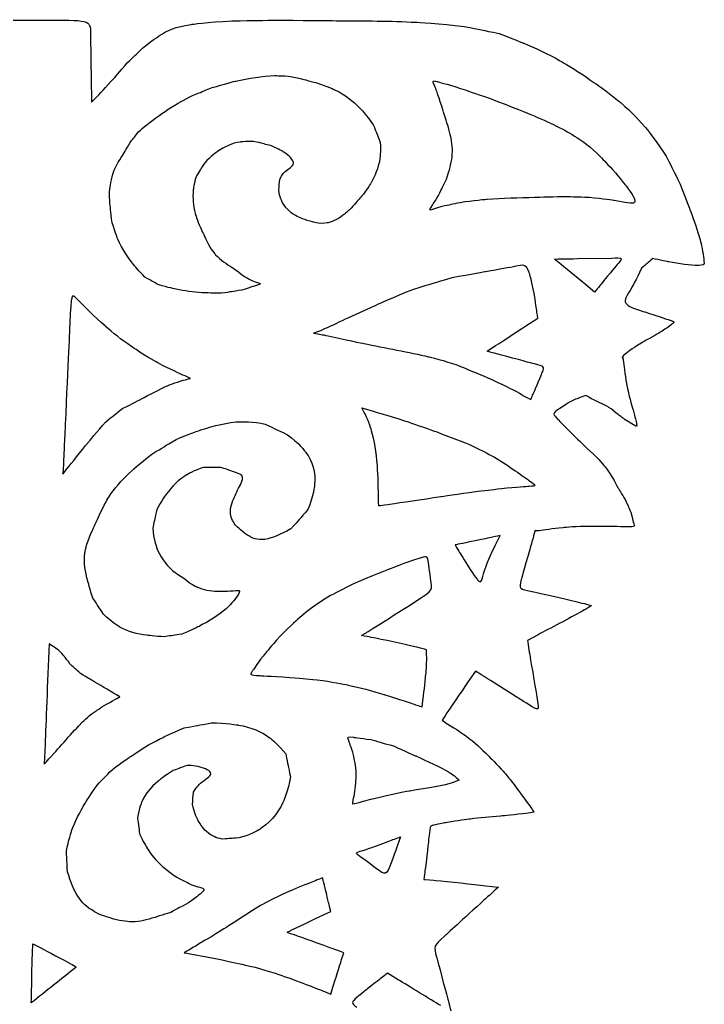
# Model space of a CAD drawing. Extents: x 0 to 339, y 0 to 248.
# Drawn here: x 251.1 to 338.9, y 116.5 to 242.7 of the extents above; entities that cross this region are included whole.
import ezdxf

# ---------------------------------------------------------------- set-up
doc = ezdxf.new("R2010")
doc.units = 0
doc.layers.add('layer_1', color=7, linetype='CONTINUOUS')

msp = doc.modelspace()

# ---------------------------------------------------------------- linework, layer by layer
at = {"layer": 'layer_1', "color": 1}
for p, q in [((260.285949, 232.138589), (260.764903, 232.642921)), ((286.191363, 224.320432), (286.191363, 224.320432)), ((329.930344, 219.294882), (329.930344, 219.294882)), ((322.581985, 212.097654), (326.976039, 212.173281)), ((314.727819, 211.112566), (314.727819, 211.112566)), ((320.511058, 211.340029), (319.652422, 212.047151)), ((324.804107, 207.804673), (323.945408, 208.511795)), ((258.43791, 206.895467), (258.43791, 206.895467)), ((316.445217, 203.763825), (317.531316, 204.471011)), ((311.01589, 200.228469), (312.101665, 200.935655)), ((272.983815, 196.743616), (272.301754, 197.046706)), ((316.041121, 194.34422), (316.622173, 194.01607)), ((294.954348, 192.955355), (295.989616, 192.652333)), ((256.61957, 184.470336), (257.175179, 185.177522)), ((316.394646, 183.662203), (316.394646, 183.662203)), ((278.703477, 177.954915), (278.703477, 177.954915)), ((312.278302, 175.757535), (312.682335, 176.59111)), ((306.924539, 175.378881), (306.924539, 175.378881)), ((310.687357, 172.096045), (310.687357, 172.096045)), ((294.899657, 163.7579), (295.220073, 163.941557)), ((317.57763, 163.875594), (316.190763, 163.144377)), ((254.837239, 162.726237), (254.837239, 162.726237)), ((309.533362, 159.210657), (308.827273, 158.176482)), ((302.682061, 154.620577), (302.783071, 155.37827)), ((254.332128, 149.84684), (254.231122, 147.271194)), ((275.595538, 146.058966), (275.595538, 146.058966)), ((307.442013, 145.226033), (306.532811, 144.872504)), ((299.915351, 137.952277), (299.915351, 137.952277)), ((290.173783, 131.704188), (290.153038, 131.789739)), ((310.871529, 131.698265), (312.485535, 131.521883)), ((290.975342, 128.406538), (290.827953, 129.012654)), ((290.975342, 128.406538), (290.975342, 128.406538)), ((290.975342, 128.406538), (290.975342, 128.406538)), ((272.186959, 123.103281), (272.186959, 123.103281)), ((292.364207, 122.219522), (292.642173, 123.103281)), ((258.214248, 121.348842), (258.260244, 121.211049)), ((299.624693, 119.644454), (298.262887, 120.476486)), ((290.975342, 117.800089), (291.252985, 118.684167)), ((289.965193, 118.204185), (290.975342, 117.800089)), ((290.975342, 117.800089), (290.975342, 117.800089))]:
    msp.add_line(p, q, dxfattribs=at)
for points in [[(237.358871, 242.664713), (245.482372, 242.664454), (253.603169, 242.679272), (253.603169, 242.679272)], [(253.603169, 242.679272), (260.134309, 242.69093), (260.134632, 242.729711), (260.159692, 240.964386)], [(273.082313, 242.1245), (273.082313, 242.1245), (275.137202, 242.427071), (278.26427, 242.578393)], [(278.26427, 242.578393), (281.567396, 242.628832), (281.567396, 242.628832), (284.870909, 242.679272)], [(284.870909, 242.679272), (288.351059, 242.628832), (291.805826, 242.603449), (291.805826, 242.603449)], [(291.805826, 242.603449), (295.260656, 242.578393), (298.690044, 242.578393), (301.892611, 242.401692)], [(301.892611, 242.401692), (301.892611, 242.401692), (305.095246, 242.225379), (308.071059, 241.8723)], [(268.997917, 240.686871), (270.044397, 241.367904), (271.02736, 241.821861), (273.082313, 242.1245)], [(308.071059, 241.8723), (310.315341, 241.418343), (310.315341, 241.418343), (312.559619, 240.964386)], [(260.159692, 240.964386), (260.159692, 240.964386), (260.185071, 239.199445), (260.23551, 235.668855)], [(266.842473, 239.098566), (267.95176, 240.006093), (268.997917, 240.686871), (268.997917, 240.686871)], [(312.559619, 240.964386), (314.072424, 240.409934), (315.635928, 239.75428), (315.635928, 239.75428)], [(264.875387, 237.181984), (265.858736, 238.140277), (265.858736, 238.140277), (266.842473, 239.098566)], [(315.635928, 239.75428), (317.199492, 239.098566), (318.81318, 238.342034), (320.300861, 237.509615)], [(320.300861, 237.509615), (320.300861, 237.509615), (321.788993, 236.677588), (323.150804, 235.769738)], [(263.110127, 235.164459), (263.110127, 235.164459), (264.017976, 236.173187), (264.875387, 237.181984)], [(260.23551, 235.668855), (260.26057, 233.903531), (260.26057, 233.903531), (260.285949, 232.138589)], [(260.764903, 232.642921), (261.244243, 233.147322), (262.202209, 234.155731), (263.110127, 235.164459)], [(275.761869, 234.017679), (277.17579, 234.472282), (278.792114, 234.850935), (278.792114, 234.850935)], [(278.792114, 234.850935), (280.408443, 235.229907), (282.226464, 235.532997), (283.741782, 235.558058)], [(283.741782, 235.558058), (283.741782, 235.558058), (285.257101, 235.583505), (286.469329, 235.330981)], [(286.469329, 235.330981), (287.757184, 235.002449), (287.757184, 235.002449), (289.045362, 234.674298)], [(304.373952, 234.042803), (304.045802, 234.876378), (303.894289, 234.977388), (304.601411, 234.800428)], [(323.150804, 235.769738), (324.462172, 234.86182), (324.462172, 234.86182), (325.773539, 233.95397)], [(273.236339, 233.007467), (274.499134, 233.512573), (274.499134, 233.512573), (275.761869, 234.017679)], [(289.045362, 234.674298), (290.40878, 234.270266), (291.595561, 233.68921), (291.595561, 233.68921)], [(291.595561, 233.68921), (292.782734, 233.108541), (293.792623, 232.351235), (294.701761, 231.39153)], [(305.207527, 231.644049), (304.702421, 233.209551), (304.373952, 234.042803), (304.373952, 234.042803)], [(304.601411, 234.800428), (304.601411, 234.800428), (305.308538, 234.623795), (306.874036, 234.169256)], [(306.874036, 234.169256), (309.096476, 233.411567), (309.096476, 233.411567), (311.318916, 232.653938)], [(325.773539, 233.95397), (327.034081, 233.046443), (328.24457, 232.012332), (328.24457, 232.012332)], [(270.988451, 231.770183), (270.988451, 231.770183), (272.125116, 232.452245), (273.236339, 233.007467)], [(311.318916, 232.653938), (314.197653, 231.593546), (316.622173, 230.583334), (316.622173, 230.583334)], [(267.806689, 229.598246), (268.690771, 230.280307), (269.852173, 231.08844), (270.988451, 231.770183)], [(294.701761, 231.39153), (294.701761, 231.39153), (295.610967, 230.431821), (296.419095, 229.270095)], [(306.015724, 229.068079), (305.611623, 230.35587), (305.611623, 230.35587), (305.207527, 231.644049)], [(328.24457, 232.012332), (329.455128, 230.978475), (330.614786, 229.818812), (331.749457, 228.381183)], [(316.622173, 230.583334), (319.046634, 229.573122), (321.016164, 228.613481), (322.531482, 227.628324)], [(266.316818, 228.360893), (266.922934, 228.916502), (267.806689, 229.598246), (267.806689, 229.598246)], [(296.419095, 229.270095), (296.873698, 228.13343), (296.873698, 228.13343), (297.328301, 226.997152)], [(306.46994, 227.148988), (306.46994, 227.148988), (306.318427, 228.05819), (306.015724, 229.068079)], [(265.256103, 226.997152), (265.786264, 227.678831), (265.786264, 227.678831), (266.316818, 228.360893)], [(322.531482, 227.628324), (322.531482, 227.628324), (324.0468, 226.643559), (325.107128, 225.633734)], [(331.749457, 228.381183), (331.749457, 228.381183), (332.884511, 226.943877), (333.994122, 225.228992)], [(264.296716, 225.381147), (264.296716, 225.381147), (264.801823, 226.189343), (265.256103, 226.997152)], [(279.372783, 227.047655), (278.337516, 226.896142), (277.32769, 226.441866), (276.443544, 225.810303)], [(281.468835, 227.047978), (280.408443, 227.199168), (279.372783, 227.047655), (279.372783, 227.047655)], [(283.388189, 226.542872), (282.42848, 226.795459), (282.42848, 226.795459), (281.468835, 227.047978)], [(284.954011, 225.73474), (284.954011, 225.73474), (284.246888, 226.189343), (283.388189, 226.542872)], [(297.328301, 226.997152), (297.429307, 225.886253), (297.252351, 224.800091), (297.252351, 224.800091)], [(306.419432, 224.446561), (306.621517, 225.431654), (306.621517, 226.239846), (306.46994, 227.148988)], [(262.932975, 222.628158), (263.236001, 223.764823), (263.791674, 224.573019), (264.296716, 225.381147)], [(276.443544, 225.810303), (276.443544, 225.810303), (275.559785, 225.179131), (274.80216, 224.370935)], [(286.191363, 224.320432), (286.216742, 224.724532), (285.661133, 225.280141), (284.954011, 225.73474)], [(297.252351, 224.800091), (297.075778, 223.71432), (296.621179, 222.6536), (296.141129, 221.820025)], [(325.107128, 225.633734), (326.11734, 224.573019), (326.11734, 224.573019), (327.127553, 223.512299)], [(333.994122, 225.228992), (334.901972, 223.438284), (334.901972, 223.438284), (335.809885, 221.647963)], [(274.80216, 224.370935), (274.271607, 223.53736), (274.271607, 223.53736), (273.741445, 222.704108)], [(285.130643, 223.259717), (285.560122, 223.663812), (286.166239, 223.916336), (286.191363, 224.320432)], [(305.813639, 222.300394), (306.217416, 223.461796), (306.419432, 224.446561), (306.419432, 224.446561)], [(327.127553, 223.512299), (328.087262, 222.401405), (328.844887, 221.416248), (328.844887, 221.416248)], [(262.579382, 220.027451), (262.629885, 221.491879), (262.932975, 222.628158), (262.932975, 222.628158)], [(273.741445, 222.704108), (273.438419, 221.845791), (273.337345, 220.886086), (273.337345, 220.886086)], [(284.297391, 220.885763), (284.372954, 221.592885), (284.372954, 221.592885), (284.448904, 222.300007)], [(284.448904, 222.300007), (284.701487, 222.855616), (285.130643, 223.259717), (285.130643, 223.259717)], [(304.803432, 220.178964), (305.308538, 221.239679), (305.308538, 221.239679), (305.813639, 222.300394)], [(296.141129, 221.820025), (296.141129, 221.820025), (295.66147, 220.986769), (295.156364, 220.38098)], [(328.844887, 221.416248), (329.60258, 220.431483), (330.157802, 219.572848), (329.930344, 219.294882)], [(335.809885, 221.647963), (336.51566, 219.782079), (337.070431, 218.294011), (337.070431, 218.294011)], [(262.831965, 217.198831), (262.705512, 218.613139), (262.705512, 218.613139), (262.579382, 220.027451)], [(273.337345, 220.886086), (273.236339, 219.926377), (273.337345, 218.865662), (273.589932, 217.906016)], [(284.751995, 219.320261), (284.751995, 219.320261), (284.398397, 220.027451), (284.297391, 220.885763)], [(295.156364, 220.38098), (294.600755, 219.724361), (294.600755, 219.724361), (294.045142, 219.067742)], [(303.894289, 218.739273), (303.894289, 218.739273), (304.197315, 219.219255), (304.803432, 220.178964)], [(311.04095, 219.673858), (311.04095, 219.673858), (309.146979, 219.522345), (307.581158, 219.269758)], [(317.101836, 219.926377), (315.157362, 219.875874), (312.93524, 219.825371), (311.04095, 219.673858)], [(320.713142, 220.027451), (319.046634, 219.97688), (317.101836, 219.926377), (317.101836, 219.926377)], [(324.147811, 219.926377), (322.430476, 219.97688), (322.430476, 219.97688), (320.713142, 220.027451)], [(327.30419, 219.547401), (327.30419, 219.547401), (325.915324, 219.774864), (324.147811, 219.926377)], [(286.418821, 217.653434), (285.711636, 218.05753), (285.105524, 218.613139), (284.751995, 219.320261)], [(294.045142, 219.067742), (293.439353, 218.36062), (292.757287, 217.804947), (292.757287, 217.804947)], [(303.995299, 218.38568), (303.591204, 218.259546), (303.591204, 218.259546), (303.894289, 218.739273)], [(305.207204, 218.764652), (304.399395, 218.512133), (303.995299, 218.38568), (303.995299, 218.38568)], [(307.581158, 219.269758), (306.39399, 219.017239), (306.39399, 219.017239), (305.207204, 218.764652)], [(329.930344, 219.294882), (329.703267, 219.017239), (328.693374, 219.320261), (327.30419, 219.547401)], [(263.665221, 214.597737), (263.665221, 214.597737), (263.134991, 215.835412), (262.831965, 217.198831)], [(273.589932, 217.906016), (273.589932, 217.906016), (273.842451, 216.946312), (274.246551, 216.087995)], [(287.933753, 216.996815), (287.125943, 217.249333), (286.418821, 217.653434), (286.418821, 217.653434)], [(292.757287, 217.804947), (292.075612, 217.249333), (291.317918, 216.845301), (290.635856, 216.693725)], [(337.070431, 218.294011), (337.625266, 216.806329), (338.028784, 215.697042), (338.305981, 214.662866)], [(274.246551, 216.087995), (274.675707, 215.178793), (274.675707, 215.178793), (275.10525, 214.269591)], [(289.348065, 216.643222), (288.640875, 216.819854), (288.640875, 216.819854), (287.933753, 216.996815)], [(290.635856, 216.693725), (290.635856, 216.693725), (289.954177, 216.542211), (289.348065, 216.643222)], [(338.305981, 214.662866), (338.305981, 214.662866), (338.58356, 213.629078), (338.734877, 212.671108)], [(265.685259, 211.340029), (264.953012, 212.249231), (264.195706, 213.360449), (263.665221, 214.597737)], [(275.10525, 214.269591), (275.559785, 213.309946), (276.191025, 212.60276), (276.191025, 212.60276)], [(276.191025, 212.60276), (276.822584, 211.895638), (277.630393, 211.441035), (278.337516, 210.961053)], [(319.652422, 212.047151), (321.117174, 212.07227), (321.117174, 212.07227), (322.581985, 212.097654)], [(326.976039, 212.173281), (328.440855, 212.198728), (328.440855, 212.198728), (327.834675, 211.466159)], [(332.279237, 212.115949), (331.547765, 211.485356), (331.547765, 211.485356), (330.816547, 210.855021)], [(334.321753, 211.687435), (334.321753, 211.687435), (333.086272, 211.914575), (332.279237, 212.115949)], [(338.734877, 212.671108), (338.810377, 212.065897), (338.810377, 212.065897), (338.886195, 211.460619)], [(267.12495, 209.724024), (266.417828, 210.430822), (265.685259, 211.340029), (265.685259, 211.340029)], [(278.337516, 210.961053), (278.337516, 210.961053), (279.044701, 210.48133), (279.650818, 209.976606)], [(314.727819, 211.112566), (313.894626, 210.935929), (312.682721, 210.733913), (310.838934, 210.405444)], [(316.420093, 210.329817), (316.015997, 211.441035), (315.561458, 211.289521), (314.727819, 211.112566)], [(323.945408, 208.511795), (323.086772, 209.218918), (321.369757, 210.632902), (320.511058, 211.340029)], [(327.834675, 211.466159), (327.834675, 211.466159), (327.228563, 210.733913), (326.016335, 209.26942)], [(330.816547, 210.855021), (330.161216, 209.392719), (329.580998, 208.383922), (329.580998, 208.383922)], [(338.053781, 211.208418), (337.221749, 211.208418), (335.55769, 211.460619), (334.321753, 211.687435)], [(338.886195, 211.460619), (338.886195, 211.208418), (338.053781, 211.208418), (338.053781, 211.208418)], [(268.943354, 208.713811), (268.034152, 209.218918), (268.034152, 209.218918), (267.12495, 209.724024)], [(279.650818, 209.976606), (280.25693, 209.623013), (280.25693, 209.623013), (280.863046, 209.26942)], [(306.52083, 209.623013), (304.045802, 208.890449), (304.045802, 208.890449), (301.570843, 208.158202)], [(310.838934, 210.405444), (310.838934, 210.405444), (308.995466, 210.077293), (306.52083, 209.623013)], [(317.177786, 206.844964), (316.824189, 209.218594), (316.420093, 210.329817), (316.420093, 210.329817)], [(271.140028, 208.183326), (271.140028, 208.183326), (270.054189, 208.410785), (268.943354, 208.713811)], [(281.443711, 208.663309), (281.443711, 208.663309), (280.812539, 208.461288), (279.549744, 208.057192)], [(280.863046, 209.26942), (281.469158, 209.067404), (281.772248, 208.966399), (281.772248, 208.966399)], [(281.772248, 208.966399), (282.075274, 208.865388), (282.075274, 208.865388), (281.443711, 208.663309)], [(326.016335, 209.26942), (325.410218, 208.536856), (325.410218, 208.536856), (324.804107, 207.804673)], [(329.580998, 208.383922), (329.001166, 207.375194), (328.49677, 206.820423), (328.824465, 206.366461)], [(258.43791, 206.895467), (257.680285, 207.65316), (257.680285, 207.65316), (257.503325, 203.789267)], [(274.473691, 207.728723), (273.286842, 207.804673), (272.226127, 207.956186), (271.140028, 208.183326)], [(276.973774, 207.65316), (275.660859, 207.65316), (274.473691, 207.728723), (274.473691, 207.728723)], [(279.549744, 208.057192), (278.261566, 207.855176), (278.261566, 207.855176), (276.973774, 207.65316)], [(301.570843, 208.158202), (299.096139, 207.148054), (296.545229, 206.011389), (296.545229, 206.011389)], [(262.023769, 203.461122), (260.710535, 204.622847), (259.19554, 206.137842), (258.43791, 206.895467)], [(296.545229, 206.011389), (293.994639, 204.875043), (291.368421, 203.612635), (290.055187, 203.031642)], [(317.531316, 204.471011), (317.354355, 205.657796), (317.354355, 205.657796), (317.177786, 206.844964)], [(328.824465, 206.366461), (328.824465, 206.366461), (329.152488, 205.912505), (330.312215, 205.559813)], [(330.312215, 205.559813), (331.497321, 205.181356), (331.497321, 205.181356), (332.682754, 204.803217)], [(332.682754, 204.803217), (333.893244, 204.399763), (334.498518, 204.198006), (334.498518, 204.198006)], [(257.503325, 203.789267), (257.503325, 203.789267), (257.326692, 199.925443), (256.973099, 192.198053)], [(264.447906, 201.491264), (263.337071, 202.299396), (262.023769, 203.461122), (262.023769, 203.461122)], [(312.101665, 200.935655), (313.187828, 201.642777), (315.359378, 203.056703), (316.445217, 203.763825)], [(334.851533, 203.794489), (334.851533, 203.794489), (334.599332, 203.592728), (334.095, 203.189274)], [(334.498518, 204.198006), (335.103733, 203.996245), (335.103733, 203.996245), (334.851533, 203.794489)], [(290.055187, 203.031642), (290.055187, 203.031642), (288.741949, 202.450909), (288.741949, 202.55192)], [(288.741949, 202.55192), (289.701594, 202.374959), (289.701594, 202.374959), (290.661299, 202.19839)], [(290.661299, 202.19839), (292.580331, 201.743787), (295.206867, 201.213234), (295.206867, 201.213234)], [(332.531432, 202.230921), (331.472584, 201.67615), (330.564734, 201.12131), (330.564734, 201.12131)], [(334.095, 203.189274), (333.313025, 202.709938), (333.313025, 202.709938), (332.531432, 202.230921)], [(266.670347, 199.97595), (265.559124, 200.733575), (265.559124, 200.733575), (264.447906, 201.491264)], [(295.206867, 201.213234), (297.833408, 200.683072), (301.166743, 200.076956), (303.490193, 199.521347)], [(330.564734, 201.12131), (329.65682, 200.566539), (328.900288, 200.012022), (328.57227, 199.709447)], [(269.018917, 198.612145), (269.018917, 198.612145), (267.781633, 199.26876), (266.670347, 199.97595)], [(303.490193, 199.521347), (303.490193, 199.521347), (305.813639, 198.965738), (307.126555, 198.460632)], [(313.440028, 199.57185), (312.227731, 199.9), (312.227731, 199.9), (311.01589, 200.228469)], [(317.101836, 198.586762), (317.101836, 198.586762), (315.864484, 198.915231), (313.440028, 199.57185)], [(328.57227, 199.709447), (328.57227, 199.709447), (328.24457, 199.406812), (328.345453, 199.356373)], [(272.301754, 197.046706), (271.62001, 197.349733), (270.256592, 197.955526), (269.018917, 198.612145)], [(307.126555, 198.460632), (308.565923, 197.879576), (308.565923, 197.879576), (310.005678, 197.298907)], [(318.111662, 197.551425), (318.389628, 198.258616), (318.339125, 198.258616), (317.101836, 198.586762)], [(328.345453, 199.356373), (328.395892, 199.356373), (328.395892, 199.356373), (328.446331, 199.356373)], [(328.446331, 199.356373), (328.446331, 199.406812), (328.521831, 198.776154), (328.521831, 198.776154)], [(328.521831, 198.776154), (328.597649, 198.145883), (328.748971, 196.834511), (329.001166, 195.59858)], [(310.005678, 197.298907), (311.571117, 196.642611), (312.934922, 195.985991), (312.934922, 195.985991)], [(317.228289, 195.430382), (317.834019, 196.844303), (318.111662, 197.551425), (318.111662, 197.551425)], [(266.619844, 194.066577), (267.781633, 194.672689), (268.943354, 195.329372), (270.004073, 195.783912)], [(270.004073, 195.783912), (270.004073, 195.783912), (271.064788, 196.238515), (272.024111, 196.491097)], [(272.024111, 196.491097), (272.50377, 196.617163), (272.50377, 196.617163), (272.983815, 196.743616)], [(312.934922, 195.985991), (314.298663, 195.329372), (315.460388, 194.672689), (316.041121, 194.34422)], [(316.622173, 194.01607), (316.925199, 194.723197), (316.925199, 194.723197), (317.228289, 195.430382)], [(323.705576, 194.564791), (322.898604, 194.262216), (322.898604, 194.262216), (322.091569, 193.959576)], [(324.512611, 194.085838), (324.512611, 194.085838), (323.957776, 194.363417), (323.705576, 194.564791)], [(329.001166, 195.59858), (329.001166, 195.59858), (329.253367, 194.36303), (329.606381, 193.203367)], [(264.296716, 192.904852), (265.458119, 193.460461), (266.619844, 194.066577), (266.619844, 194.066577)], [(322.091569, 193.959576), (320.730145, 193.152928), (320.074431, 192.698971), (320.074431, 192.698971)], [(326.554809, 193.077105), (325.924475, 193.455504), (325.067382, 193.808582), (324.512611, 194.085838)], [(329.606381, 193.203367), (329.833198, 192.370953), (329.833198, 192.370953), (330.060338, 191.538921)], [(256.973099, 192.198053), (256.796139, 188.334224), (256.796139, 188.334224), (256.61957, 184.470336)], [(262.074276, 191.137015), (263.185494, 192.02077), (263.185494, 192.02077), (264.296716, 192.904852)], [(295.408947, 192.09672), (295.181424, 192.525876), (295.181424, 192.525876), (294.954348, 192.955355)], [(296.217079, 190.026116), (296.217079, 190.026116), (295.863486, 191.238344), (295.408947, 192.09672)], [(295.989616, 192.652333), (297.025275, 192.349243), (299.095815, 191.74345), (301.015234, 191.111891)], [(320.074431, 192.698971), (319.418777, 192.245014), (319.469216, 192.144131), (320.099487, 191.488482)], [(327.588921, 192.295453), (327.185403, 192.698971), (326.554809, 193.077105), (326.554809, 193.077105)], [(328.748971, 191.438043), (328.168752, 191.866552), (328.168752, 191.866552), (327.588921, 192.295453)], [(259.927463, 188.611871), (259.927463, 188.611871), (261.013561, 189.925105), (262.074276, 191.137015)], [(274.30807, 190.126479), (275.974897, 190.682088), (277.792919, 191.136692), (279.434303, 191.187194)], [(279.434303, 191.187194), (279.434303, 191.187194), (281.076074, 191.237697), (282.540502, 190.884104)], [(282.540502, 190.884104), (283.979871, 190.202043), (283.979871, 190.202043), (285.419626, 189.520363)], [(301.015234, 191.111891), (301.015234, 191.111891), (302.934584, 190.480719), (304.702098, 189.8241)], [(320.099487, 191.488482), (320.099487, 191.488482), (320.730145, 190.832764), (321.940247, 189.622662)], [(329.883637, 190.756941), (329.883637, 190.756941), (329.505567, 190.984081), (328.748971, 191.438043)], [(330.211656, 190.782325), (330.262095, 190.530188), (330.262095, 190.530188), (329.883637, 190.756941)], [(330.060338, 191.538921), (330.161216, 191.034525), (330.211656, 190.782325), (330.211656, 190.782325)], [(271.126244, 188.914188), (272.641239, 189.570871), (274.30807, 190.126479), (274.30807, 190.126479)], [(285.419626, 189.520363), (286.833551, 188.510151), (287.742753, 187.297859), (287.742753, 187.297859)], [(296.949325, 185.581558), (296.823195, 187.248385), (296.570672, 188.813887), (296.217079, 190.026116)], [(304.702098, 189.8241), (306.419432, 189.16748), (306.419432, 189.16748), (308.136767, 188.510797)], [(321.940247, 189.622662), (323.100365, 188.512987), (323.100365, 188.512987), (324.260411, 187.403376)], [(257.175179, 185.177522), (257.730788, 185.884644), (258.841624, 187.298569), (259.927463, 188.611871)], [(268.045168, 187.04534), (269.585542, 187.979602), (269.585542, 187.979602), (271.126244, 188.914188)], [(308.136767, 188.510797), (309.803598, 187.854178), (311.622006, 186.818587), (311.622006, 186.818587)], [(265.267119, 184.722213), (265.267119, 184.722213), (266.479347, 185.833431), (268.045168, 187.04534)], [(287.742753, 187.297859), (288.651891, 186.085631), (289.055992, 184.67171), (288.904478, 183.130944)], [(324.260411, 187.403376), (325.369699, 186.394648), (326.151291, 185.410975), (326.151291, 185.410975)], [(297.075778, 182.146885), (297.075778, 183.914727), (296.949325, 185.581558), (296.949325, 185.581558)], [(311.622006, 186.818587), (313.440346, 185.783251), (315.409881, 184.36933), (316.394646, 183.662203)], [(262.514449, 181.514684), (263.196511, 182.600783), (264.054823, 183.610995), (265.267119, 184.722213)], [(272.491078, 184.369007), (271.480866, 183.76289), (270.622554, 182.904515), (269.915368, 181.944869)], [(274.663015, 185.328711), (273.50129, 184.975119), (272.491078, 184.369007), (272.491078, 184.369007)], [(276.885456, 185.328711), (275.774233, 185.328711), (275.774233, 185.328711), (274.663015, 185.328711)], [(278.652974, 184.722536), (278.652974, 184.722536), (277.945847, 184.975119), (276.885456, 185.328711)], [(279.663182, 183.864219), (279.713689, 184.318823), (279.360096, 184.470012), (278.652974, 184.722536)], [(326.151291, 185.410975), (326.933203, 184.427563), (327.387159, 183.469592), (327.841116, 182.662621)], [(279.158076, 182.651991), (279.612679, 183.409621), (279.663182, 183.864219), (279.663182, 183.864219)], [(288.904478, 183.130944), (288.904478, 183.130944), (288.752902, 181.59057), (288.045779, 179.924126)], [(316.394646, 183.662203), (317.379802, 182.955017), (317.379802, 182.955017), (316.420093, 182.879131)], [(269.915368, 181.944869), (269.915368, 181.944869), (269.208246, 180.985164), (268.652632, 179.924449)], [(278.400387, 181.08617), (278.77904, 181.868923), (278.77904, 181.868923), (279.158076, 182.651991)], [(297.126281, 180.379048), (297.100838, 181.262807), (297.100838, 181.262807), (297.075778, 182.146885)], [(309.551079, 182.197392), (307.480471, 181.894366), (305.081075, 181.540773), (305.081075, 181.540773)], [(313.541357, 182.651991), (311.546056, 182.424532), (311.546056, 182.424532), (309.551079, 182.197392)], [(316.420093, 182.879131), (316.420093, 182.879131), (315.460388, 182.803504), (313.541357, 182.651991)], [(327.841116, 182.662621), (327.841116, 182.662621), (328.295009, 181.855649), (328.748971, 181.199936)], [(261.327663, 179.267443), (261.832769, 180.428845), (262.514449, 181.514684), (262.514449, 181.514684)], [(278.097684, 179.621359), (278.097684, 179.621359), (278.097684, 180.278042), (278.400387, 181.08617)], [(298.565654, 180.581064), (298.565654, 180.581064), (297.176788, 180.379048), (297.126281, 180.379048)], [(305.081075, 181.540773), (302.682061, 181.18718), (299.954838, 180.78308), (298.565654, 180.581064)], [(328.748971, 181.199936), (329.102049, 180.392964), (329.102049, 180.392964), (329.455128, 179.585929)], [(260.216445, 176.842987), (260.772054, 178.055215), (260.772054, 178.055215), (261.327663, 179.267443)], [(268.652632, 179.924449), (268.400113, 178.737277), (268.400113, 178.737277), (268.147526, 177.550496)], [(278.703477, 177.954915), (278.400387, 178.460021), (278.097684, 178.96474), (278.097684, 179.621359)], [(288.045779, 179.924126), (286.959617, 178.686451), (286.959617, 178.686451), (285.873842, 177.449098)], [(329.455128, 179.585929), (329.70726, 178.627959), (329.833198, 178.148687), (329.833198, 178.148687)], [(329.833198, 178.148687), (329.95946, 177.66967), (329.95946, 177.66967), (329.127105, 177.694725)], [(259.433373, 174.342899), (259.433373, 174.342899), (259.610329, 175.580574), (260.216445, 176.842987)], [(268.147526, 177.550496), (268.198034, 176.237517), (268.62719, 175.075791), (268.62719, 175.075791)], [(279.359773, 177.348411), (279.031623, 177.651501), (279.031623, 177.651501), (278.703477, 177.954915)], [(280.722481, 176.388383), (280.722481, 176.388383), (280.015682, 176.7423), (279.359773, 177.348411)], [(285.873842, 177.449098), (284.409414, 176.640971), (283.298196, 176.287373), (283.298196, 176.287373)], [(317.199492, 177.266152), (316.846481, 176.030279), (316.846481, 176.030279), (316.493403, 174.794734)], [(317.703892, 177.215713), (317.703892, 177.215713), (317.149052, 177.165269), (317.199492, 177.266152)], [(320.729758, 177.593847), (319.41839, 177.467908), (318.258663, 177.266152), (317.703892, 177.215713)], [(323.503815, 177.770225), (322.04113, 177.720109), (320.729758, 177.593847), (320.729758, 177.593847)], [(326.63095, 177.770225), (325.067382, 177.770225), (325.067382, 177.770225), (323.503815, 177.770225)], [(329.127105, 177.694725), (329.127105, 177.694725), (328.295009, 177.720109), (326.63095, 177.770225)], [(283.298196, 176.287373), (282.186973, 175.93378), (281.429671, 176.034791), (280.722481, 176.388383)], [(307.884248, 175.580897), (306.924539, 175.378881), (306.924539, 175.378881), (306.924539, 175.378881)], [(310.762984, 176.187009), (308.843957, 175.782977), (307.884248, 175.580897), (307.884248, 175.580897)], [(310.687357, 172.096045), (311.066397, 173.25777), (311.874207, 174.924278), (312.278302, 175.757535)], [(312.682335, 176.59111), (311.722694, 176.389094), (311.722694, 176.389094), (310.762984, 176.187009)], [(259.812345, 170.756653), (259.509259, 171.893319), (259.256736, 173.105547), (259.433373, 174.342899)], [(268.62719, 175.075791), (269.056733, 173.914066), (269.864865, 172.904241), (270.420474, 172.348632)], [(306.924539, 175.378881), (307.505208, 174.419172), (307.505208, 174.419172), (308.086264, 173.459463)], [(316.493403, 174.794734), (315.736807, 172.222757), (315.408788, 170.961829), (315.408788, 170.961829)], [(300.358933, 173.005247), (298.338514, 172.222179), (298.338514, 172.222179), (296.318089, 171.439425)], [(302.580991, 173.737493), (302.580991, 173.737493), (301.823362, 173.510357), (300.358933, 173.005247)], [(303.515253, 173.055754), (303.389183, 173.914453), (303.33868, 173.964956), (302.580991, 173.737493)], [(303.843786, 170.530224), (303.641706, 172.197055), (303.515253, 173.055754), (303.515253, 173.055754)], [(308.086264, 173.459463), (309.247989, 171.540436), (309.803598, 170.908877), (309.803598, 170.908877)], [(270.420474, 172.348632), (270.420474, 172.348632), (270.976083, 171.793018), (271.279173, 171.691949)], [(271.279173, 171.691949), (271.784279, 171.33842), (271.784279, 171.33842), (272.289385, 170.984827)], [(309.803598, 170.908877), (310.359207, 170.277705), (310.308704, 170.934319), (310.687357, 172.096045)], [(260.468964, 168.559984), (260.115371, 169.620375), (259.812345, 170.756653), (259.812345, 170.756653)], [(272.289385, 170.984827), (272.996184, 170.37871), (273.804316, 169.999739), (273.804316, 169.999739)], [(296.318089, 171.439425), (293.742438, 170.37871), (291.696571, 169.292548), (291.696571, 169.292548)], [(301.051953, 167.631903), (303.995299, 169.494633), (303.995299, 169.494633), (303.843786, 170.530224)], [(315.408788, 170.961829), (315.081153, 169.7009), (315.182035, 169.75134), (316.745599, 169.423321)], [(273.804316, 169.999739), (274.612512, 169.621085), (275.521651, 169.469509), (276.48136, 169.444125)], [(276.48136, 169.444125), (276.48136, 169.444125), (277.441065, 169.419001), (278.45089, 169.520011)], [(278.45089, 169.520011), (279.461102, 169.621085), (279.461102, 169.621085), (278.955677, 168.812889)], [(291.696571, 169.292548), (289.651087, 168.206773), (288.136156, 167.095878), (286.721848, 165.833143)], [(316.745599, 169.423321), (316.745599, 169.423321), (318.309103, 169.095685), (321.335037, 168.389528)], [(261.832769, 166.48912), (261.150707, 167.524388), (261.150707, 167.524388), (260.468964, 168.559984)], [(278.955677, 168.812889), (278.449861, 168.00437), (277.540336, 167.196242), (277.540336, 167.196242)], [(321.335037, 168.389528), (322.873221, 168.011071), (322.873221, 168.011071), (324.411733, 167.633)], [(277.540336, 167.196242), (276.631193, 166.388046), (275.318283, 165.579914), (274.13111, 164.973802)], [(296.636962, 164.838071), (296.636962, 164.838071), (298.108665, 165.769561), (301.051953, 167.631903)], [(323.100365, 166.825965), (321.738554, 166.069433), (318.96482, 164.607066), (317.57763, 163.875594)], [(324.411733, 167.633), (324.462172, 167.582557), (323.100365, 166.825965), (323.100365, 166.825965)], [(263.928757, 164.847344), (263.928757, 164.847344), (262.842918, 165.478908), (261.832769, 166.48912)], [(286.721848, 165.833143), (286.721848, 165.833143), (285.307603, 164.570412), (283.994301, 163.156422)], [(267.337982, 163.8124), (266.176257, 163.963908), (265.014855, 164.216109), (263.928757, 164.847344)], [(274.13111, 164.973802), (274.13111, 164.973802), (272.944265, 164.367685), (271.883546, 163.963908)], [(295.220073, 163.941557), (295.329391, 164.010678), (295.656704, 164.217784), (296.636962, 164.838071)], [(269.661105, 163.610384), (268.499703, 163.660887), (267.337982, 163.8124), (267.337982, 163.8124)], [(271.883546, 163.963908), (270.772328, 163.786953), (270.772328, 163.786953), (269.661105, 163.610384)], [(283.994301, 163.156422), (282.984089, 161.944194), (282.984089, 161.944194), (281.973941, 160.731966)], [(296.166576, 163.534752), (296.166576, 163.534752), (295.241009, 163.716802), (294.899657, 163.7579)], [(301.772859, 162.322847), (300.358551, 162.65138), (297.580884, 163.257109), (296.166576, 163.534752)], [(316.190763, 163.144377), (316.442964, 161.631317), (316.442964, 161.631317), (316.695159, 160.118507)], [(254.837239, 162.726237), (254.635218, 157.574558), (254.433202, 152.422874), (254.332128, 149.84684)], [(256.478687, 161.463502), (255.948457, 162.019115), (255.392848, 162.372708), (254.837239, 162.726237)], [(303.237674, 161.944194), (303.187167, 161.994697), (301.772859, 162.322847), (301.772859, 162.322847)], [(303.288177, 160.984489), (303.26273, 161.464212), (303.26273, 161.464212), (303.237674, 161.944194)], [(257.514278, 160.150268), (257.009172, 160.907893), (256.478687, 161.463502), (256.478687, 161.463502)], [(281.973941, 160.731966), (281.267142, 159.721754), (280.913549, 159.216648), (280.913549, 159.216648)], [(303.187167, 158.863119), (303.187167, 158.863119), (303.288177, 160.075347), (303.288177, 160.984489)], [(258.878083, 158.887469), (258.196021, 159.518709), (258.196021, 159.518709), (257.514278, 160.150268)], [(280.913549, 159.216648), (280.559956, 158.711542), (280.559956, 158.711542), (281.847811, 158.635592)], [(312.25698, 157.495772), (310.895173, 158.353182), (310.895173, 158.353182), (309.533362, 159.210657)], [(316.695159, 160.118507), (317.199492, 157.092254), (317.451692, 155.579126), (317.451692, 155.579126)], [(260.721164, 157.801693), (260.721164, 157.801693), (259.736395, 158.382749), (258.878083, 158.887469)], [(263.928757, 155.907727), (262.817534, 156.564341), (261.706316, 157.221024), (260.721164, 157.801693)], [(281.847811, 158.635592), (281.847811, 158.635592), (283.135666, 158.560033), (285.711636, 158.40852)], [(285.711636, 158.40852), (287.832747, 158.206436), (287.832747, 158.206436), (289.954177, 158.00442)], [(289.954177, 158.00442), (291.621008, 157.751901), (293.186829, 157.423363), (293.186829, 157.423363)], [(302.783071, 155.37827), (302.884077, 156.135895), (303.086097, 157.650827), (303.187167, 158.863119)], [(308.827273, 158.176482), (308.121116, 157.142693), (306.709253, 155.075117), (305.990727, 154.015945)], [(293.186829, 157.423363), (294.752651, 157.095218), (296.217079, 156.691504), (297.7829, 156.211458)], [(316.342081, 154.923795), (316.342081, 154.923795), (314.980274, 155.781274), (312.25698, 157.495772)], [(261.908332, 154.796504), (262.918544, 155.352113), (263.928757, 155.907727), (263.928757, 155.907727)], [(297.7829, 156.211458), (297.7829, 156.211458), (299.348726, 155.7318), (301.015234, 155.176186)], [(317.451692, 155.579126), (317.703892, 154.066384), (317.703892, 154.066384), (316.342081, 154.923795)], [(260.241501, 153.685286), (261.074757, 154.240895), (261.074757, 154.240895), (261.908332, 154.796504)], [(301.015234, 155.176186), (301.848422, 154.89822), (301.848422, 154.89822), (302.682061, 154.620577)], [(305.990727, 154.015945), (305.990727, 154.015945), (305.27227, 152.956773), (305.247597, 152.905951)], [(258.90282, 152.447934), (258.90282, 152.447934), (259.584886, 153.129996), (260.241501, 153.685286)], [(305.247597, 152.905951), (305.790063, 152.552937), (305.790063, 152.552937), (306.33247, 152.199858)], [(256.731205, 150.07398), (257.514278, 150.958058), (258.221081, 151.766255), (258.90282, 152.447934)], [(269.130944, 150.554026), (269.130944, 150.554026), (270.545252, 151.261148), (272.161193, 151.917768)], [(272.161193, 151.917768), (273.903647, 152.245918), (273.903647, 152.245918), (275.646428, 152.574387)], [(275.646428, 152.574387), (277.514952, 152.574387), (279.131281, 152.296421), (279.131281, 152.296421)], [(279.131281, 152.296421), (280.747605, 152.018778), (282.111023, 151.463164), (283.222246, 150.604529)], [(306.33247, 152.199858), (307.442141, 151.54414), (308.425494, 150.812668), (308.425494, 150.812668)], [(265.317235, 148.281019), (266.504403, 149.089216), (267.716631, 149.84684), (269.130944, 150.554026)], [(283.222246, 150.604529), (283.222246, 150.604529), (284.333463, 149.74583), (285.192099, 148.584109)], [(293.274761, 150.32721), (293.098192, 150.832316), (293.098192, 150.832316), (293.855817, 150.731305)], [(293.805314, 148.812278), (293.451721, 149.822103), (293.274761, 150.32721), (293.274761, 150.32721)], [(293.855817, 150.731305), (293.855817, 150.731305), (294.613442, 150.6303), (296.128437, 150.42822)], [(296.128437, 150.42822), (297.56781, 150.024183), (297.56781, 150.024183), (299.007497, 149.620087)], [(308.425494, 150.812668), (309.409162, 150.081451), (310.266254, 149.274802), (311.123729, 148.417392)], [(255.089821, 148.230899), (255.948457, 149.190221), (256.731205, 150.07398), (256.731205, 150.07398)], [(299.007497, 149.620087), (300.370915, 149.014294), (301.886233, 148.332232), (301.886233, 148.332232)], [(254.231122, 147.271194), (254.660278, 147.750853), (254.660278, 147.750853), (255.089821, 148.230899)], [(262.969047, 146.614575), (264.130449, 147.472887), (265.317235, 148.281019), (265.317235, 148.281019)], [(285.192099, 148.584109), (285.495189, 147.119294), (285.495189, 147.119294), (285.798279, 145.654547)], [(294.20941, 146.791854), (294.00733, 147.802066), (294.00733, 147.802066), (293.805314, 148.812278)], [(301.886233, 148.332232), (303.401551, 147.650553), (305.068383, 146.892864), (306.078595, 146.286748)], [(311.123729, 148.417392), (311.123729, 148.417392), (311.981139, 147.559981), (312.83855, 146.652067)], [(260.99913, 144.594151), (261.983959, 145.604363), (261.983959, 145.604363), (262.969047, 146.614575)], [(270.746944, 146.462998), (269.686553, 145.806379), (268.80247, 145.07381), (268.80247, 145.07381)], [(272.565289, 147.119681), (271.656087, 146.791144), (271.656087, 146.791144), (270.746944, 146.462998)], [(274.080607, 146.942721), (274.080607, 146.942721), (273.322914, 147.119681), (272.565289, 147.119681)], [(275.595538, 146.058966), (275.595538, 146.412495), (274.838232, 146.766088), (274.080607, 146.942721)], [(294.183968, 144.821932), (294.183968, 144.821932), (294.259913, 145.781642), (294.20941, 146.791854)], [(312.83855, 146.652067), (313.544707, 145.819712), (313.544707, 145.819712), (314.2508, 144.987685)], [(274.282623, 144.846738), (274.838232, 145.351776), (275.595538, 145.705369), (275.595538, 146.058966)], [(285.798279, 145.654547), (285.545692, 143.887028), (284.83857, 142.37171), (284.83857, 142.37171)], [(306.078595, 146.286748), (306.078595, 146.286748), (307.088807, 145.680636), (307.442013, 145.226033)], [(259.483876, 142.2707), (259.483876, 142.2707), (260.190998, 143.432425), (260.99913, 144.594151)], [(268.80247, 145.07381), (267.918715, 144.341632), (267.211525, 143.533436), (266.782046, 142.548347)], [(273.373421, 143.684949), (273.727014, 144.341632), (274.282623, 144.846738), (274.282623, 144.846738)], [(293.83037, 142.523929), (293.90632, 142.953408), (294.108404, 143.862291), (294.183968, 144.821932)], [(306.532811, 144.872504), (305.623992, 144.518911), (303.452059, 144.266324), (301.128608, 143.836844)], [(314.2508, 144.987685), (314.805249, 144.231412), (315.360088, 143.47488), (315.360088, 143.47488)], [(273.221908, 142.119123), (273.297535, 142.901877), (273.297535, 142.901877), (273.373421, 143.684949)], [(296.330845, 142.8019), (295.068045, 142.473426), (295.068045, 142.473426), (293.805314, 142.14528)], [(301.128608, 143.836844), (301.128608, 143.836844), (298.805481, 143.407688), (296.330845, 142.8019)], [(315.360088, 143.47488), (315.914923, 142.718347), (316.469695, 141.961751), (316.746955, 141.558233)], [(257.741418, 138.709902), (258.170961, 139.947577), (258.77669, 141.108979), (259.483876, 142.2707)], [(266.782046, 142.548347), (266.782046, 142.548347), (266.35289, 141.563514), (266.201381, 140.402176)], [(273.82802, 140.351673), (273.82802, 140.351673), (273.423988, 141.210308), (273.221908, 142.119123)], [(284.83857, 142.37171), (284.131447, 140.856392), (282.970045, 139.59398), (281.732375, 138.836355)], [(293.805314, 142.14528), (293.754807, 142.094773), (293.83037, 142.523929), (293.83037, 142.523929)], [(316.746955, 141.558233), (316.746955, 141.558233), (317.024534, 141.15478), (317.024534, 141.10434)], [(266.201381, 140.402176), (266.327447, 139.366521), (266.327447, 139.366521), (266.4539, 138.331249)], [(275.545354, 138.230243), (274.838232, 138.684841), (274.23212, 139.492974), (273.82802, 140.351673)], [(308.879387, 140.246866), (308.879387, 140.246866), (307.643838, 140.095544), (306.433349, 139.893851)], [(312.737672, 140.625), (311.375861, 140.499062), (310.115319, 140.398183), (308.879387, 140.246866)], [(315.561845, 140.902579), (314.099479, 140.751262), (312.737672, 140.625), (312.737672, 140.625)], [(317.024534, 141.10434), (316.292994, 141.003462), (316.292994, 141.003462), (315.561845, 140.902579)], [(303.961931, 139.414511), (303.709731, 139.339012), (303.709731, 139.288572), (303.583469, 138.128522)], [(304.718527, 139.591212), (304.214127, 139.490334), (303.961931, 139.414511), (303.961931, 139.414511)], [(306.433349, 139.893851), (305.575938, 139.742529), (305.575938, 139.742529), (304.718527, 139.591212)], [(257.059674, 136.159634), (257.312262, 137.47255), (257.741418, 138.709902), (257.741418, 138.709902)], [(266.4539, 138.331249), (266.857996, 137.422047), (267.388162, 136.563411), (267.388162, 136.563411)], [(277.060354, 137.674629), (276.252545, 137.77564), (275.545354, 138.230243), (275.545354, 138.230243)], [(279.181784, 137.826142), (278.121069, 137.750192), (278.121069, 137.750192), (277.060354, 137.674629)], [(281.732375, 138.836355), (281.732375, 138.836355), (280.495022, 138.078666), (279.181784, 137.826142)], [(297.995933, 137.245086), (298.955642, 137.598679), (298.955642, 137.598679), (299.915351, 137.952277)], [(299.915351, 137.952277), (299.915351, 137.952277), (299.915351, 137.952277), (299.612261, 137.118633)], [(303.583469, 138.128522), (303.583469, 138.128522), (303.457599, 136.968472), (303.205722, 134.699139)], [(267.388162, 136.563411), (267.918715, 135.704712), (268.57533, 134.896903), (269.408586, 134.164334)], [(295.091754, 136.209819), (295.091754, 136.209819), (296.076906, 136.538287), (297.995933, 137.245086)], [(299.612261, 137.118633), (299.612261, 137.118633), (299.309171, 136.285382), (298.703055, 134.618937)], [(257.211256, 133.482591), (257.135306, 134.820953), (257.135306, 134.820953), (257.059674, 136.159634)], [(294.7131, 135.452189), (294.056481, 135.932171), (294.106984, 135.881668), (295.091754, 136.209819)], [(296.733202, 133.962318), (295.369783, 134.972466), (294.7131, 135.452189), (294.7131, 135.452189)], [(269.408586, 134.164334), (269.408586, 134.164334), (270.242161, 133.432088), (271.25205, 132.775469)], [(298.703055, 134.618937), (298.096943, 132.952106), (298.096943, 132.952106), (296.733202, 133.962318)], [(303.205722, 134.699139), (303.0544, 133.589528), (303.0544, 133.589528), (302.903083, 132.479853)], [(258.120394, 131.083195), (258.120394, 131.083195), (257.615352, 132.118849), (257.211256, 133.482591)], [(271.25205, 132.775469), (272.13581, 132.32087), (272.13581, 132.32087), (273.019892, 131.866267)], [(289.915009, 132.699523), (288.778344, 132.24492), (288.778344, 132.24492), (287.642066, 131.79038)], [(290.091583, 132.042904), (290.091583, 132.042904), (289.915332, 132.750026), (289.915009, 132.699523)], [(273.019892, 131.866267), (273.777517, 131.613748), (274.257176, 131.462235), (274.257176, 131.462235)], [(274.257176, 131.462235), (274.737226, 131.310658), (274.939242, 131.26015), (274.434136, 130.805552)], [(287.642066, 131.79038), (285.369446, 130.932005), (283.399525, 129.921792), (283.399525, 129.921792)], [(290.153038, 131.789739), (290.131779, 131.881663), (290.110588, 131.967145), (290.091583, 132.042904)], [(290.238653, 131.436788), (290.238653, 131.436788), (290.201547, 131.58978), (290.173783, 131.704188)], [(290.827953, 129.012654), (290.680883, 129.618766), (290.386105, 130.830676), (290.238653, 131.436788)], [(302.903083, 132.479853), (302.852643, 132.530293), (304.441267, 132.378975), (304.441267, 132.378975)], [(304.441267, 132.378975), (306.029895, 132.227717), (309.257845, 131.874962), (310.871529, 131.698265)], [(312.485535, 131.521883), (311.098282, 130.260955), (311.098282, 130.260955), (309.711478, 129.000026)], [(259.963535, 128.81057), (259.231289, 129.341123), (258.6255, 130.047922), (258.120394, 131.083195)], [(274.434136, 130.805552), (274.434136, 130.805552), (273.92903, 130.351012), (272.716802, 129.492636)], [(261.554739, 127.926815), (260.696104, 128.280408), (259.963535, 128.81057), (259.963535, 128.81057)], [(272.716802, 129.492636), (271.580137, 128.88652), (271.580137, 128.88652), (270.443859, 128.280408)], [(283.399525, 129.921792), (281.429671, 128.911644), (279.763163, 127.749855), (277.944819, 126.58813)], [(309.711478, 129.000026), (306.937745, 126.478493), (305.550555, 125.21756), (305.550555, 125.21756)], [(263.474153, 127.320699), (262.514449, 127.623789), (262.514449, 127.623789), (261.554739, 127.926815)], [(268.398374, 127.623789), (267.413609, 127.320699), (266.504403, 127.06818), (265.519315, 127.06818)], [(270.443859, 128.280408), (269.383462, 127.926815), (268.398374, 127.623789), (268.398374, 127.623789)], [(285.382456, 125.732203), (285.382456, 125.732203), (287.246925, 126.62356), (289.110937, 127.515181)], [(289.110937, 127.515181), (290.043142, 127.960825), (290.043142, 127.960825), (290.975342, 128.406538)], [(265.519315, 127.06818), (265.519315, 127.06818), (264.53455, 127.06818), (263.474153, 127.320699)], [(277.944819, 126.58813), (277.944819, 126.58813), (276.12641, 125.426409), (274.15688, 124.265007)], [(286.303385, 125.375901), (285.838088, 125.54017), (285.534033, 125.644982), (285.382456, 125.732203)], [(290.116707, 124.012483), (287.591563, 124.921303), (286.303385, 125.375901), (286.303385, 125.375901)], [(305.550555, 125.21756), (304.163688, 123.956632), (304.163688, 123.956632), (304.541826, 122.544386)], [(252.666717, 121.713064), (252.71722, 122.975795), (252.71722, 122.975795), (252.767727, 124.238595)], [(252.767727, 124.238595), (252.81823, 124.238595), (253.777939, 123.733488), (253.777939, 123.733488)], [(253.777939, 123.733488), (254.737644, 123.228382), (256.606168, 122.218493), (257.54043, 121.713387)], [(274.15688, 124.265007), (273.171724, 123.684338), (273.171724, 123.684338), (272.186959, 123.103281)], [(292.642173, 123.103281), (291.379438, 123.557885), (291.379438, 123.557885), (290.116707, 124.012483)], [(272.186959, 123.103281), (272.186959, 123.103281), (272.186959, 123.103281), (273.398864, 122.876141)], [(273.398864, 122.876141), (273.398864, 122.876141), (274.611092, 122.648678), (277.035617, 122.194143)], [(304.541826, 122.544386), (304.541826, 122.544386), (304.92022, 121.132135), (305.676816, 118.308026)], [(252.565707, 116.66239), (252.565707, 116.66239), (252.616214, 119.187921), (252.666717, 121.713064)], [(258.260244, 121.211049), (256.362217, 119.694702), (254.463739, 118.178737), (252.565707, 116.66239)], [(257.54043, 121.713387), (257.54043, 121.713387), (257.981249, 121.474971), (258.214248, 121.348842)], [(277.035617, 122.194143), (279.15666, 121.714416), (279.15666, 121.714416), (281.278095, 121.234434)], [(281.278095, 121.234434), (283.096111, 120.729328), (285.01553, 120.072709), (285.01553, 120.072709)], [(291.252985, 118.684167), (291.530951, 119.567926), (292.08656, 121.33544), (292.364207, 122.219522)], [(285.01553, 120.072709), (286.93488, 119.416026), (288.954981, 118.608217), (289.965193, 118.204185)], [(298.262887, 120.476486), (297.480907, 119.871207), (297.480907, 119.871207), (296.699319, 119.265997)], [(296.699319, 119.265997), (295.13607, 118.055831), (294.354159, 117.400176), (294.354159, 117.400176)], [(305.071538, 116.315885), (303.709731, 117.147976), (300.9865, 118.81204), (299.624693, 119.644454)], [(305.676816, 118.308026), (306.054891, 116.895781), (306.054891, 116.895781), (306.433349, 115.48353)], [(294.354159, 117.400176), (293.572502, 116.744459), (293.572502, 116.64358), (294.30372, 116.139184)]]:
    msp.add_open_spline(points, degree=3, dxfattribs=at)

doc.saveas('drawing.dxf')
